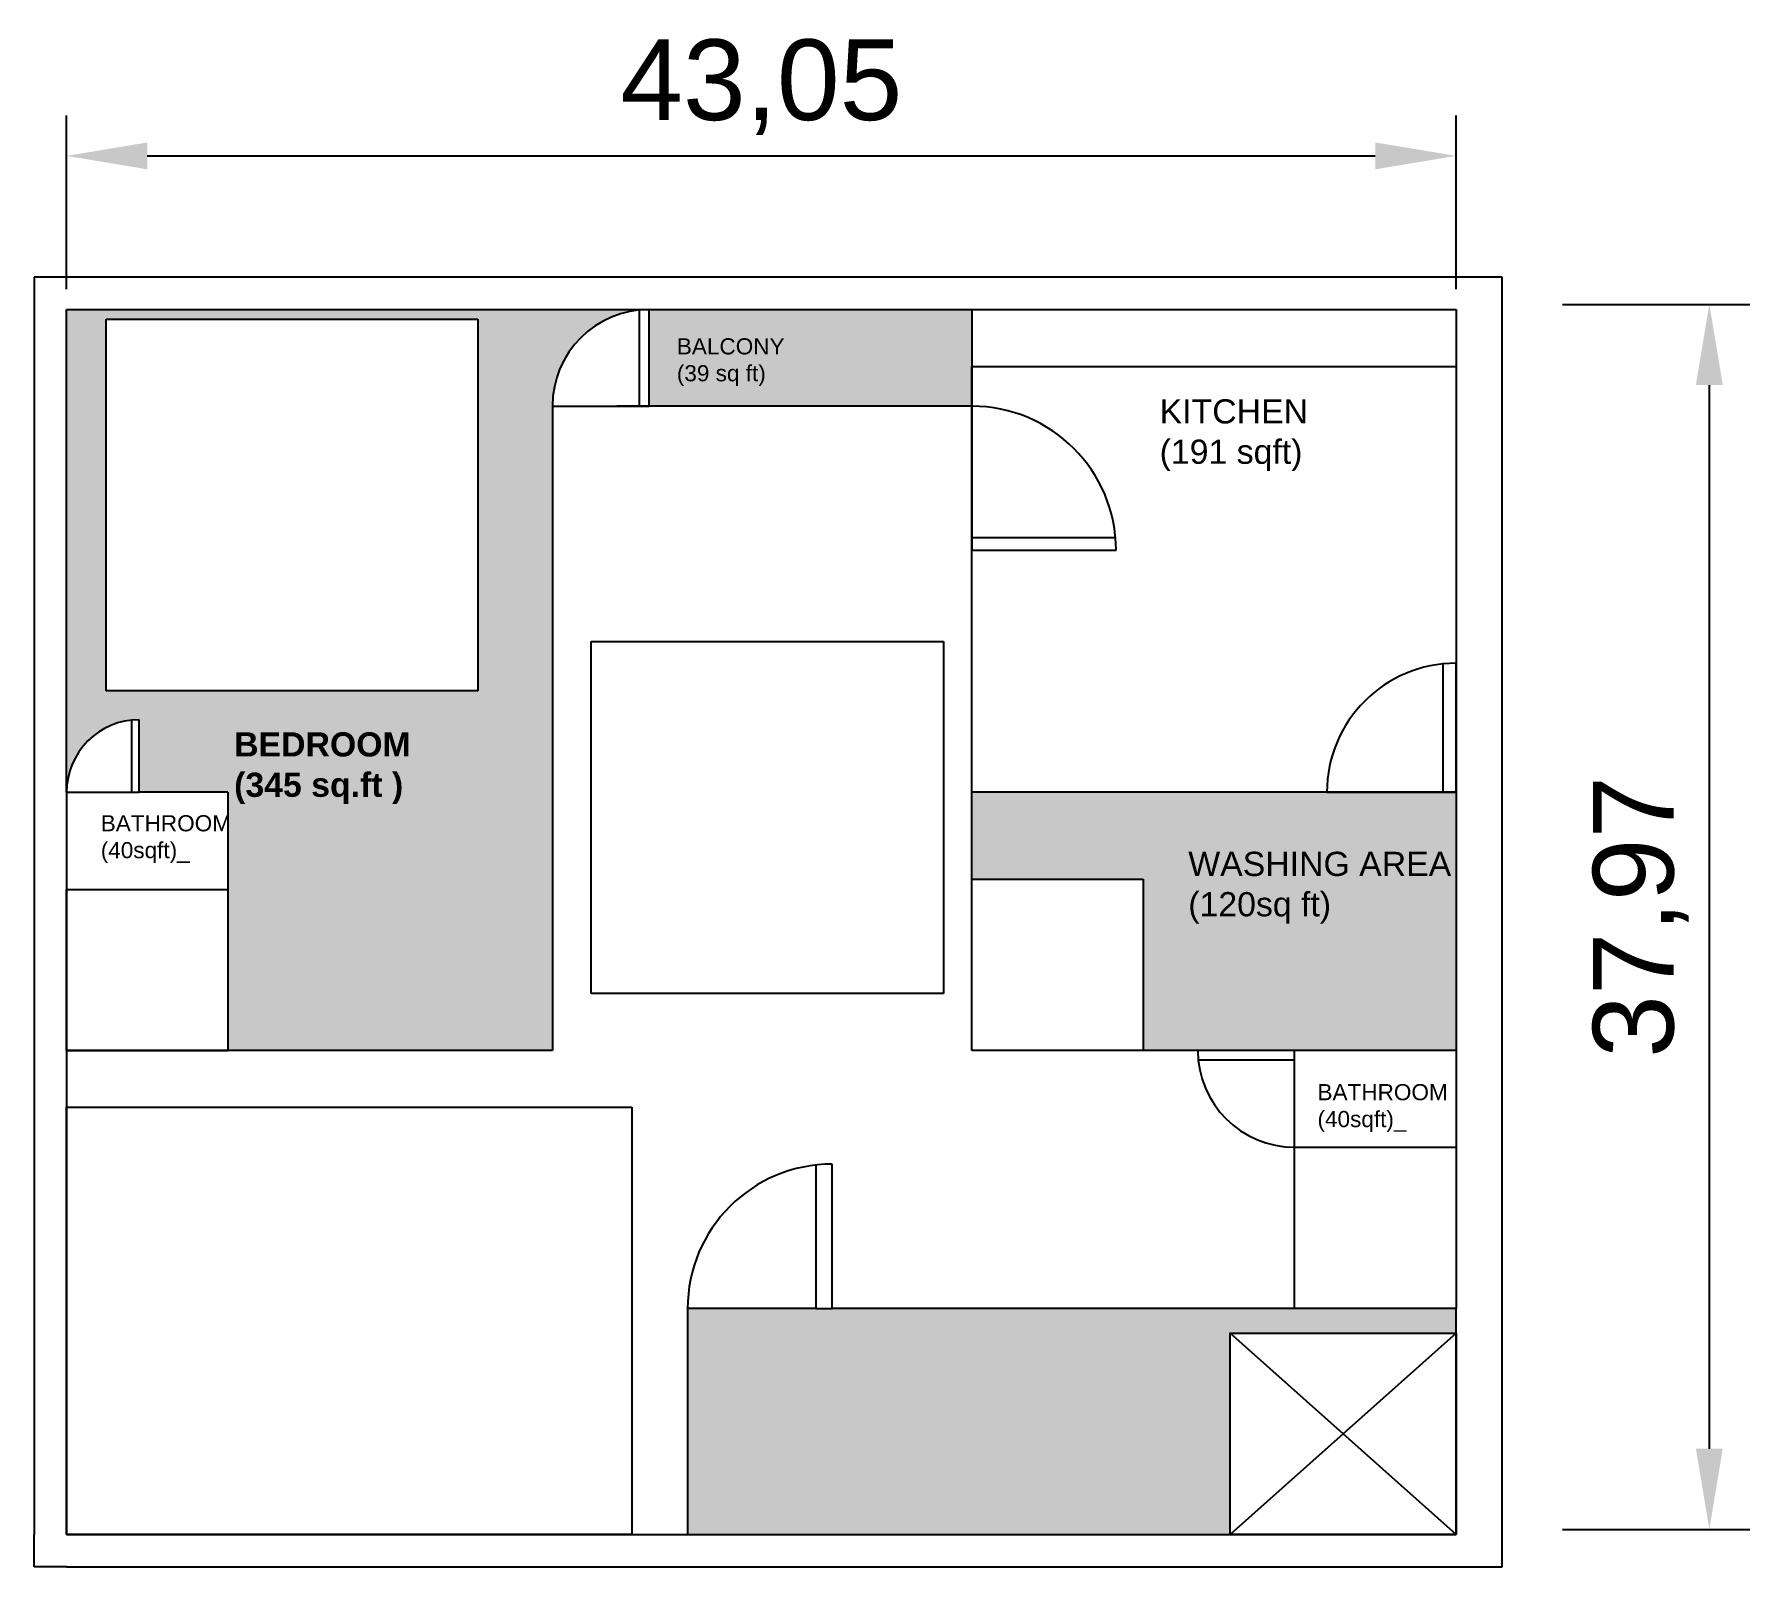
# Model space of a CAD drawing. Header units: millimetres. Extents: x -1.1 to 52.1, y 9.7 to 57.2.
import ezdxf

# ---------------------------------------------------------------- set-up
doc = ezdxf.new("R2010")
doc.units = ezdxf.units.MM
doc.layers.get('0').update_dxf_attribs({"color": 255})
doc.layers.get('Defpoints').update_dxf_attribs({"color": 1})
doc.styles.get("Standard").update_dxf_attribs({"font": 'arial.ttf'})
doc.dimstyles.new('ISO-25', dxfattribs={"dimtxt": 2.5, "dimasz": 2.5, "dimexe": 1.25, "dimexo": 0.625, "dimtad": 1, "dimtxsty": 'Standard', "dimcen": 2.5, "dimadec": 0, "dimazin": 0, "dimtfac": 1, "dimtmove": 0, "dimatfit": 3, "dimfxl": 1, "dimarcsym": 0})
picture_1 = doc.add_image_def('image1.png', size_in_pixel=(360, 360))
picture_2 = doc.add_image_def('image2.jpg', size_in_pixel=(256, 256))
picture_3 = doc.add_image_def('image3.jpg', size_in_pixel=(256, 256))
picture_4 = doc.add_image_def('image4.png', size_in_pixel=(1200, 1200))
picture_5 = doc.add_image_def('image5.png', size_in_pixel=(640, 563))
picture_6 = doc.add_image_def('image6.png', size_in_pixel=(258, 195))

# ---------------------------------------------------------------- blocks, each defined once
blk = doc.blocks.new('*D1')
at = {"color": 0, "lineweight": -2, "transparency": 16777216}
for p, q in [((-0.058, 49.325), (-0.058, 54.709)), ((42.995, 49.325), (42.995, 54.709)), ((2.442, 53.459), (40.495, 53.459))]:
    blk.add_line(p, q, dxfattribs=at)
at = {"color": 0, "transparency": 16777216}
for points in [[(2.442, 53.875), (2.442, 53.042), (-0.058, 53.459)], [(40.495, 53.875), (40.495, 53.042), (42.995, 53.459)]]:
    blk.add_solid(points, dxfattribs=at)
at = {"layer": 'Defpoints', "color": 0, "transparency": 16777216}
for p in [(42.995, 53.459), (-0.058, 48.7), (42.995, 48.7)]:
    blk.add_point(p, dxfattribs=at)
at = {"color": 0, "transparency": 16777216, "insert": (21.469, 55.586), "char_height": 2.5, "attachment_point": 5}
blk.add_mtext('43,05', dxfattribs=at)
blk = doc.blocks.new('*D2')
at = {"color": 0, "lineweight": -2, "transparency": 16777216}
for p, q in [((46.292, 48.857), (52.095, 48.857)), ((50.845, 13.391), (50.845, 46.357)), ((46.292, 10.891), (52.095, 10.891))]:
    blk.add_line(p, q, dxfattribs=at)
at = {"color": 0, "transparency": 16777216}
for points in [[(50.429, 46.357), (51.262, 46.357), (50.845, 48.857)], [(50.429, 13.391), (51.262, 13.391), (50.845, 10.891)]]:
    blk.add_solid(points, dxfattribs=at)
at = {"layer": 'Defpoints', "color": 0, "transparency": 16777216}
for p in [(45.667, 48.857), (50.845, 48.857), (45.667, 10.891)]:
    blk.add_point(p, dxfattribs=at)
at = {"color": 0, "transparency": 16777216, "insert": (48.718, 29.874), "char_height": 2.5, "attachment_point": 5, "rotation": 90}
blk.add_mtext('37,97', dxfattribs=at)

msp = doc.modelspace()

# ---------------------------------------------------------------- hatches: boundary and pattern name
at = {"true_color": 0xf7abae}
h = msp.add_hatch(color=241, dxfattribs=at)
h.dxf.hatch_style = 1
h.paths.add_polyline_path([(14.995, 33.734), (14.995, 45.7, -0.38517), (17.695, 48.685), (17.695, 48.7), (14.995, 48.7), (-0.058, 48.7), (-0.058, 33.734, -0.414214), (2.192, 35.984), (2.192, 33.734), (4.942, 33.734), (4.942, 25.734), (14.995, 25.734)])
h.paths.add_polyline_path([(1.171, 36.881), (1.171, 48.393), (12.683, 48.393), (12.683, 36.881)], flags=16)
h.paths.add_polyline_path([(4.87, 33.159), (10.716, 33.159), (10.716, 35.967), (4.87, 35.967)], flags=25)
at = {"true_color": 0xafd9aa}
h = msp.add_hatch(color=9, dxfattribs=at)
h.dxf.hatch_style = 1
h.paths.add_polyline_path([(27.995, 48.7), (23.995, 48.7), (17.995, 48.7), (17.995, 45.7), (27.995, 45.7), (27.995, 46.929)])
at = {"true_color": 0xf8f6b0}
h = msp.add_hatch(color=51, dxfattribs=at)
h.dxf.hatch_style = 1
h.paths.add_polyline_path([(42.995, 33.734), (38.995, 33.734), (27.995, 33.734), (27.995, 31.044), (33.306, 31.044), (33.306, 25.734), (42.995, 25.734)])
h.paths.add_polyline_path([(34.448, 29.456), (43.026, 29.456), (43.026, 32.264), (34.448, 32.264)], flags=9)
at = {"true_color": 0xadddf7}
h = msp.add_hatch(color=141, dxfattribs=at)
h.dxf.hatch_style = 1
h.paths.add_polyline_path([(35.995, 16.975), (42.995, 16.975), (42.995, 17.734), (23.664, 17.734), (23.164, 17.734), (19.185, 17.734), (19.185, 10.734), (35.995, 10.734)])

# ---------------------------------------------------------------- linework, layer by layer
for p, q in [((44.424, 49.697), (-1.058, 49.697)), ((-1.058, 49.697), (-1.058, 48.7)), ((44.424, 48.697), (44.424, 49.697)), ((-1.058, 48.7), (-1.058, 10.734)), ((-0.058, 33.734), (-0.058, 48.7)), ((-0.058, 48.7), (14.995, 48.7)), ((14.995, 48.7), (14.995, 48.7)), ((14.995, 48.7), (23.995, 48.7)), ((17.695, 45.7), (17.695, 48.7)), ((17.995, 45.7), (17.995, 48.7)), ((23.995, 48.7), (27.995, 48.7)), ((27.995, 48.7), (27.995, 45.7)), ((27.995, 48.7), (42.995, 48.7)), ((42.995, 48.7), (42.995, 33.734)), ((44.424, 9.734), (44.424, 48.697)), ((14.995, 45.7), (14.995, 33.734)), ((14.995, 45.7), (17.995, 45.7)), ((27.995, 45.7), (16.995, 45.7)), ((27.995, 33.734), (27.995, 41.234)), ((1.967, 33.734), (1.967, 35.984)), ((2.192, 33.734), (2.192, 35.984)), ((-0.058, 33.734), (-0.058, 25.734)), ((-0.058, 33.734), (2.192, 33.734)), ((4.942, 33.734), (2.192, 33.734)), ((4.942, 33.734), (4.942, 25.734)), ((14.995, 33.734), (14.995, 25.734)), ((42.995, 33.734), (27.995, 33.734)), ((27.995, 25.734), (27.995, 33.734)), ((42.995, 33.734), (42.995, 25.734)), ((-0.058, 25.734), (4.942, 25.734)), ((-0.058, 25.734), (-0.058, 10.734)), ((14.995, 25.734), (4.942, 25.734)), ((42.995, 25.734), (27.995, 25.734)), ((37.995, 25.734), (34.995, 25.734)), ((37.995, 22.734), (37.995, 25.734)), ((42.995, 25.734), (42.995, 17.734)), ((37.995, 25.434), (34.995, 25.434)), ((37.995, 17.734), (37.995, 22.734)), ((23.164, 17.734), (23.164, 22.212)), ((23.664, 17.734), (23.664, 22.212)), ((19.185, 17.734), (19.185, 10.734)), ((23.164, 17.734), (19.185, 17.734)), ((23.164, 17.734), (23.664, 17.734)), ((42.995, 17.734), (23.664, 17.734)), ((42.995, 17.734), (37.995, 17.734)), ((42.995, 10.734), (42.995, 17.734)), ((42.995, 10.734), (42.995, 17.734)), ((42.995, 10.734), (35.995, 16.975)), ((35.995, 16.975), (42.995, 16.975)), ((42.995, 16.975), (35.995, 10.734)), ((-1.058, 9.734), (-1.058, 10.734)), ((-0.058, 10.734), (42.995, 10.734)), ((-0.058, 9.734), (-1.058, 9.734)), ((-0.058, 9.734), (44.424, 9.734))]:
    msp.add_line(p, q)
at = {"color": 1}
for p, q in [((27.995, 45.699), (27.995, 41.234)), ((27.995, 41.634), (32.46, 41.634)), ((27.995, 41.234), (32.46, 41.234)), ((42.595, 33.734), (42.595, 37.734)), ((42.995, 33.734), (42.995, 37.734)), ((38.995, 33.734), (42.995, 33.734))]:
    msp.add_line(p, q, dxfattribs=at)
for points in [[(42.995, 10.734), (35.995, 10.734), (35.995, 16.975), (42.995, 16.975)], [(42.995, 10.734), (37.995, 10.734), (37.995, 10.734), (42.995, 10.734)]]:
    msp.add_lwpolyline(points, close=True)
for centre, radius, start, end in [((17.995, 45.7), 3, 90, 180), ((2.192, 33.734), 2.25, 90, 180), ((37.995, 25.734), 3, 180, 270), ((23.664, 17.734), 4.478, 90, 180)]:
    msp.add_arc(centre, radius, start, end)
for centre, radius, start, end in [((27.995, 41.234), 4.465, 0, 90), ((42.995, 33.734), 4, 90, 180)]:
    msp.add_arc(centre, radius, start, end, dxfattribs=at)

# ---------------------------------------------------------------- texts
at = {"attachment_point": 1}
for s, width, insert, char_height in [('{\\C2;BALCONY\\P(39 sq ft)}', 7.80527, (18.852, 47.806), 0.5), ('{\\C242;\\c2564301;KITCHEN\\P(191 sqft)}', 11.51347, (33.812, 45.915), 0.75), ('{\\fArial|b1|i0|c0|p34;\\C242;\\c2564301;BEDROOM\\P(345 sq.ft )}', 9.86124, (5.134, 35.594), 0.75), ('{\\C242;\\c2564301;BATHROOM\\P(40sqft)_}', 4.99218, (1.001, 33.025), 0.5), ('{\\C40;\\c3266552;WASHING AREA\\P(120sq ft)}', 8.29584, (34.699, 31.891), 0.75), ('{\\C242;\\c2564301;BATHROOM\\P(40sqft)_}', 4.99218, (38.703, 24.691), 0.5)]:
    msp.add_mtext_dynamic_manual_height_columns(s, width=width, gutter_width=12.5, heights=[0], dxfattribs=dict(at, insert=insert, char_height=char_height))

# ---------------------------------------------------------------- dimensions: what is measured, and where the dimension line sits
dim = msp.add_linear_dim(base=(42.995, 53.459), p1=(-0.058, 48.7), p2=(42.995, 48.7), dimstyle='ISO-25')
dim.commit()
dim.dimension.update_dxf_attribs({"geometry": '*D1', "text_midpoint": (21.469, 55.586)})
dim = msp.add_linear_dim(base=(50.845, 48.857), p1=(45.667, 10.891), p2=(45.667, 48.857), angle=90, dimstyle='ISO-25')
dim.commit()
dim.dimension.update_dxf_attribs({"geometry": '*D2', "text_midpoint": (48.718, 29.874)})

# ---------------------------------------------------------------- pictures from other files: only their frames are drawn
image = msp.add_image(picture_1, insert=(1.171, 36.881), size_in_units=(11.513, 11.513))
image.dxf.flags = 7
image = msp.add_image(picture_5, insert=(27.995, 33.734), size_in_units=(15, 13.195))
image.dxf.flags = 7
image = msp.add_image(picture_4, insert=(27.113, 27.497), size_in_units=(10.914, 10.914), rotation=90)
image.dxf.flags = 7
image = msp.add_image(picture_3, insert=(27.995, 25.734), size_in_units=(5.31, 5.31))
image.dxf.flags = 7
image = msp.add_image(picture_2, insert=(-0.058, 25.734), size_in_units=(4.992, 4.992))
image.dxf.flags = 7
image = msp.add_image(picture_6, insert=(-0.058, 10.734), size_in_units=(17.515, 13.238))
image.dxf.flags = 7
image = msp.add_image(picture_2, insert=(37.995, 17.734), size_in_units=(5, 5))
image.dxf.flags = 7

doc.saveas('drawing.dxf')
